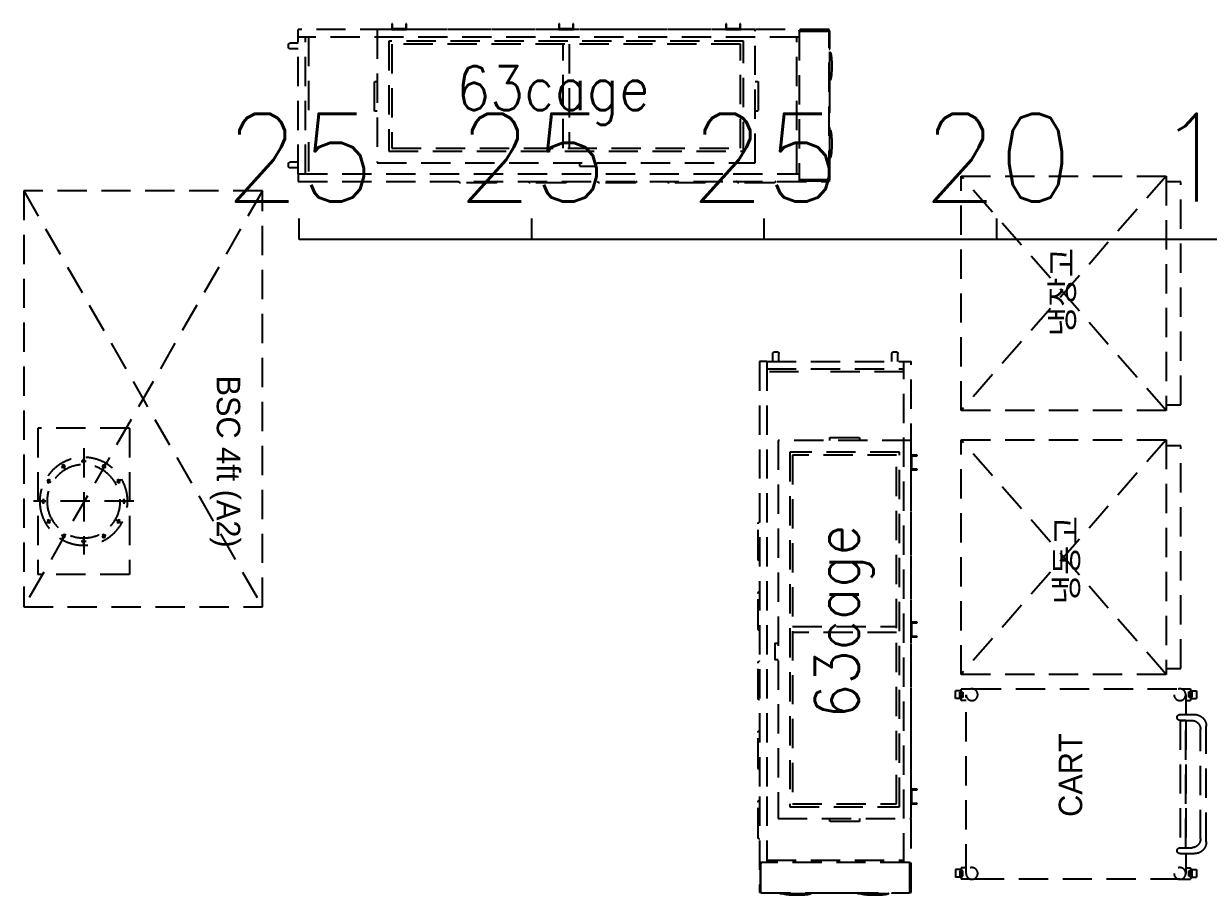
# Model space of a CAD drawing. Header units: millimetres. Extents: x 10903 to 284569, y 2319 to 62017.
# Drawn here: x 220305 to 224348, y 42243 to 45216 of the extents above; entities that cross this region are included whole.
import ezdxf
from ezdxf.enums import TextEntityAlignment as Align

# ---------------------------------------------------------------- set-up
doc = ezdxf.new("R2010")
doc.units = ezdxf.units.MM
doc.linetypes.add('DASHED', pattern=[0.75, 0.5, -0.25])
for name, color, linetype in [('5TXT', 7, 'Continuous'), ('ex', 1, 'Continuous'), ('빌트인', 8, 'Continuous'), ('장비', 8, 'Continuous')]:
    doc.layers.add(name, color=color, linetype=linetype)
doc.styles.add('건축_4층$0$Gtx', font='')
doc.styles.add('굴림', font='simple.shx', dxfattribs={"bigfont": 'whgtxt.shx'})
doc.styles.add('으뜸체', font='simplex.shx', dxfattribs={"bigfont": 'whgtxt.shx'})
doc.styles.get('건축_4층$0$Gtx').set_extended_font_data('Dotum')

# ---------------------------------------------------------------- blocks, each defined once
blk = doc.blocks.new('IVC-S70')
at = {"layer": '빌트인', "linetype": 'DASHED', "ltscale": 200}
for p, q in [((-605, 247.5), (-603, 247.5)), ((-605, 227.5), (-605, 247.5)), ((-603, 247.5), (-603, 229.5)), ((-557, 247.5), (-555, 247.5)), ((-557, 229.5), (-557, 247.5)), ((-555, 247.5), (-555, 227.5)), ((-35, 247.5), (-33, 247.5)), ((-35, 227.5), (-35, 247.5)), ((-33, 247.5), (-33, 229.5)), ((13, 247.5), (15, 247.5)), ((13, 229.5), (13, 247.5)), ((15, 247.5), (15, 227.5)), ((535, 247.5), (537, 247.5)), ((535, 227.5), (535, 247.5)), ((537, 247.5), (537, 229.5)), ((583, 229.5), (583, 247.5)), ((583, 247.5), (585, 247.5)), ((585, 247.5), (585, 227.5)), ((-909.1, 220.7), (-908.1, 220.7)), ((-909.1, 220.7), (-909.1, 161.1)), ((-908.1, 221.7), (-907.1, 221.7)), ((-908.1, -284.6), (-908.1, 221.7)), ((-907.1, 221.7), (-908.1, 221.7)), ((-907.1, 227.5), (905, 227.5)), ((-907.1, 225), (-907.1, 227.5)), ((-907.1, 225), (-907.1, 222.4)), ((-805.1, 225), (-907.1, 225)), ((-907.1, 222.7), (-806.1, 222.7)), ((-907.1, 222.7), (-907.1, 221.7)), ((-907.1, 222.4), (-907.1, 221.7)), ((-809.1, 222.4), (-905.1, 222.4)), ((-807.1, 225), (-807.1, 222.7)), ((-806.1, 222.7), (-806.1, 221.7)), ((-806.1, 222.4), (-805.1, 222.4)), ((-805.1, 221.7), (-806.1, 221.7)), ((-805.1, 221.7), (-805.1, 225)), ((-805.1, 221.7), (-805.1, -284.6)), ((-655, 227.5), (635, 227.5)), ((-655, -227.5), (-655, 227.5)), ((-555, 227.5), (-605, 227.5)), ((-603, 229.5), (-557, 229.5)), ((15, 227.5), (-35, 227.5)), ((-33, 229.5), (13, 229.5)), ((585, 227.5), (535, 227.5)), ((537, 229.5), (583, 229.5)), ((635, 227.5), (635, -227.5)), ((905, 202.1), (905, 227.5)), ((-805.1, 202.1), (905, 202.1)), ((-797.1, -265.2), (-797.1, 202.1)), ((-615, -187.5), (-615, 187.5)), ((-615, 187.5), (595, 187.5)), ((-605, -177.5), (-605, 177.5)), ((-605, 177.5), (585, 177.5)), ((-20, 177.5), (-20, -177.5)), ((0, -177.5), (0, 177.5)), ((585, 177.5), (585, -177.5)), ((595, 187.5), (595, -187.5)), ((869.6, 202.1), (869.6, -55.5)), ((879.6, -265.2), (879.6, 202.1)), ((905, -265.2), (905, 202.1)), ((905, 181.5), (932.6, 181.5)), ((937.6, 166.5), (937.6, 176.5)), ((-910.1, 43.6), (-910.1, 161.1)), ((-908.1, 161.1), (-910.1, 161.1)), ((-910.1, 53.7), (-910.1, 151)), ((-910.1, 151), (-910.1, 151)), ((905, 161.5), (932.6, 161.5)), ((-910.1, 53.7), (-910.1, 53.7)), ((-910.1, 43.6), (-908.1, 43.6)), ((-909.1, 43.6), (-909.1, -132.2)), ((-665, 50.8), (-665, -50.8)), ((-655, 50.8), (-665, 50.8)), ((645, 50.8), (635, 50.8)), ((645, -50.8), (645, 50.8)), ((-665, -50.8), (-655, -50.8)), ((635, -50.8), (645, -50.8)), ((-910.1, -221.5), (-910.1, -104)), ((-908.1, -104), (-910.1, -104)), ((-910.1, -211.4), (-910.1, -114.1)), ((-910.1, -114.1), (-910.1, -114.1)), ((869.6, -157.1), (869.6, -265.2)), ((595, -187.5), (-615, -187.5)), ((585, -177.5), (-605, -177.5)), ((-910.1, -211.4), (-910.1, -211.4)), ((-910.1, -221.5), (-908.1, -221.5)), ((-909.1, -221.5), (-909.1, -285.6)), ((635, -227.5), (-655, -227.5)), ((-112.8, -227.5), (-112.8, -238.5)), ((-56.4, -238.5), (-112.8, -238.5)), ((-56.4, -238.5), (-56.4, -227.5)), ((905, -224.8), (932.6, -224.8)), ((937.6, -239.8), (937.6, -229.8)), ((-579.9, -265.2), (-805.1, -265.2)), ((905, -265.2), (-579.9, -265.2)), ((905, -244.8), (932.6, -244.8)), ((905, -265.2), (905, -290.6)), ((-909.1, -285.6), (-908.1, -285.6)), ((-908.1, -284.6), (-907.1, -284.6)), ((-908.1, -284.6), (-908.1, -285.6)), ((-908.1, -286.6), (-908.1, -285.6)), ((-908.1, -285.6), (-907.1, -285.6)), ((-908.1, -286.6), (-907.1, -286.6)), ((-907.1, -285.6), (-907.1, -284.6)), ((-907.1, -285.6), (-907.1, -285.6)), ((-907.1, -285.6), (-907.1, -288.1)), ((-905.1, -285.6), (-907.1, -285.6)), ((-907.1, -288.1), (-907.1, -290.6)), ((-805.1, -288.1), (-907.1, -288.1)), ((-579.9, -290.6), (-907.1, -290.6)), ((-905.1, -285.6), (-809.1, -285.6)), ((-806.1, -285.6), (-809.1, -285.6)), ((-807.1, -285.6), (-807.1, -288.1)), ((-806.1, -285.6), (-806.1, -284.6)), ((-805.1, -284.6), (-806.1, -284.6)), ((-806.1, -285.6), (-806.1, -284.6)), ((-806.1, -285.6), (-805.1, -285.6)), ((-805.1, -284.6), (-805.1, -288.1)), ((-718.2, -295.6), (-598.7, -295.6)), ((-718.2, -295.7), (-598.7, -295.7)), ((-718.1, -295.6), (-599.9, -295.6)), ((-718.1, -295.7), (-599.9, -295.7)), ((905, -290.6), (-579.9, -290.6)), ((-480.8, -295.6), (-361.3, -295.6)), ((-480.8, -295.7), (-361.3, -295.7)), ((-243.6, -295.6), (-124.1, -295.6)), ((-243.6, -295.7), (-124.1, -295.7)), ((-6.4, -295.6), (113.1, -295.6)), ((-6.4, -295.7), (113.1, -295.7)), ((230.9, -295.6), (350.4, -295.6)), ((230.9, -295.7), (350.4, -295.7))]:
    blk.add_line(p, q, dxfattribs=at)
for centre, radius, start, end in [((-905.1, 220.4), 2, 147.4808, 154.9288), ((932.6, 176.5), 5, 0, 90), ((932.6, 166.5), 5, 270, 0), ((932.6, -229.8), 5, 0, 90), ((932.6, -239.8), 5, 270, 0), ((-905.1, -283.6), 2, 207.8925, 209.1843), ((-905.1, -283.6), 2, 222.132, 270), ((-718.2, -288.2), 7.5, 199.1756, 270), ((-718.1, -288.2), 7.5, 199.1756, 270), ((-718.2, -288.2), 7.4, 199.445, 270), ((-718.1, -288.2), 7.4, 199.445, 270), ((-598.7, -288.2), 7.5, 270, 340.8244), ((-598.7, -288.2), 7.4, 270, 340.555), ((-480.8, -288.2), 7.5, 199.1756, 270), ((-480.8, -288.2), 7.4, 199.445, 270), ((-361.3, -288.2), 7.5, 270, 340.8244), ((-361.3, -288.2), 7.4, 270, 340.555), ((-243.6, -288.2), 7.5, 199.1756, 270), ((-243.6, -288.2), 7.4, 199.445, 270), ((-124.1, -288.2), 7.5, 270, 340.8244), ((-124.1, -288.2), 7.4, 270, 340.555), ((-6.4, -288.2), 7.5, 199.1756, 270), ((-6.4, -288.2), 7.4, 199.445, 270), ((113.1, -288.2), 7.5, 270, 340.8244), ((113.1, -288.2), 7.4, 270, 340.555), ((230.9, -288.2), 7.5, 199.1756, 270), ((230.9, -288.2), 7.4, 199.445, 270), ((350.4, -288.2), 7.5, 270, 340.8244), ((350.4, -288.2), 7.4, 270, 340.555)]:
    blk.add_arc(centre, radius, start, end, dxfattribs=at)
for points, knots in [([(-906.1, 220.7), (-906.3, 220.7), (-906.6, 220.8), (-907.1, 221), (-907.3, 221.1), (-907.7, 221.2), (-907.8, 221.3), (-908, 221.5), (-908.1, 221.6), (-908.1, 221.7)], [0, 0, 0, 0, 0.25, 0.25, 0.5, 0.5, 0.75, 0.75, 1, 1, 1, 1]), ([(-907.1, 222.7), (-907, 222.7), (-906.9, 222.6), (-906.7, 222.4), (-906.7, 222.3), (-906.5, 221.9), (-906.4, 221.7), (-906.2, 221.2), (-906.2, 220.9), (-906.1, 220.7)], [0, 0, 0, 0, 0.25, 0.25, 0.5, 0.5, 0.75, 0.75, 1, 1, 1, 1]), ([(-907.1, 221.7), (-907, 221.7), (-906.9, 221.6), (-906.7, 221.5), (-906.7, 221.5), (-906.5, 221.3), (-906.4, 221.2), (-906.2, 220.9), (-906.2, 220.8), (-906.1, 220.7)], [0, 0, 0, 0, 0.25, 0.25, 0.5, 0.5, 0.75, 0.75, 1, 1, 1, 1]), ([(-807.1, 220.7), (-807, 220.9), (-806.9, 221.2), (-806.7, 221.7), (-806.7, 221.9), (-806.5, 222.3), (-806.4, 222.4), (-806.2, 222.6), (-806.2, 222.7), (-806.1, 222.7)], [0, 0, 0, 0, 0.25, 0.25, 0.5, 0.5, 0.75, 0.75, 1, 1, 1, 1]), ([(-807.1, 220.7), (-807, 220.8), (-806.9, 220.9), (-806.7, 221.2), (-806.7, 221.3), (-806.5, 221.5), (-806.4, 221.5), (-806.2, 221.6), (-806.2, 221.7), (-806.1, 221.7)], [0, 0, 0, 0, 0.25, 0.25, 0.5, 0.5, 0.75, 0.75, 1, 1, 1, 1]), ([(-806.1, 221.7), (-806.1, 221.6), (-806.1, 221.5), (-806.2, 221.3), (-806.3, 221.2), (-806.5, 221.1), (-806.6, 221), (-806.8, 220.8), (-806.9, 220.7), (-807.1, 220.7)], [0, 0, 0, 0, 0.25, 0.25, 0.5, 0.5, 0.75, 0.75, 1, 1, 1, 1]), ([(-805.1, 221.7), (-805.1, 221.6), (-805.1, 221.5), (-805.3, 221.3), (-805.5, 221.2), (-805.9, 221.1), (-806.1, 221), (-806.6, 220.8), (-806.8, 220.7), (-807.1, 220.7)], [0, 0, 0, 0, 0.25, 0.25, 0.5, 0.5, 0.75, 0.75, 1, 1, 1, 1]), ([(-910.1, 151), (-910.9, 150.1), (-912.4, 148.3), (-913.5, 144.2), (-914.5, 139.4), (-915.3, 132.8), (-916, 124.5), (-916.5, 113.8), (-916.6, 106.8), (-916.6, 102.3)], [0, 0, 0, 0, 0.06656, 0.148336, 0.245879, 0.367331, 0.543547, 0.754398, 1, 1, 1, 1]), ([(-916.6, 102.3), (-916.5, 96.7), (-916.4, 88.2), (-915.7, 75.5), (-914.7, 66.6), (-913.6, 60.6), (-912.5, 57.2), (-911.4, 54.9), (-910.5, 54.1), (-910.1, 53.7)], [0, 0, 0, 0, 0.306371, 0.556522, 0.750806, 0.848907, 0.923816, 0.967508, 1, 1, 1, 1]), ([(-910.1, -114.1), (-910.9, -115), (-912.4, -116.8), (-913.5, -120.9), (-914.5, -125.7), (-915.3, -132.2), (-916, -140.6), (-916.5, -151.3), (-916.6, -158.3), (-916.6, -162.7)], [0, 0, 0, 0, 0.06656, 0.148336, 0.245879, 0.367331, 0.543547, 0.754398, 1, 1, 1, 1]), ([(-916.6, -162.7), (-916.5, -168.3), (-916.4, -176.9), (-915.7, -189.5), (-914.7, -198.4), (-913.6, -204.4), (-912.5, -207.8), (-911.4, -210.2), (-910.5, -211), (-910.1, -211.4)], [0, 0, 0, 0, 0.306371, 0.556522, 0.750806, 0.848907, 0.923816, 0.967508, 1, 1, 1, 1]), ([(-908.1, -284.6), (-908.1, -284.5), (-908, -284.4), (-907.8, -284.2), (-907.7, -284.1), (-907.3, -284), (-907.1, -283.9), (-906.6, -283.7), (-906.3, -283.6), (-906.1, -283.6)], [0, 0, 0, 0, 0.25, 0.25, 0.5, 0.5, 0.75, 0.75, 1, 1, 1, 1]), ([(-907.1, -284.6), (-907.2, -284.6), (-907.3, -284.7), (-907.6, -284.9), (-907.7, -285), (-907.9, -285.1), (-908, -285.2), (-908.1, -285.4), (-908.1, -285.5), (-908.1, -285.6)], [0, 0, 0, 0, 0.25, 0.25, 0.5, 0.5, 0.75, 0.75, 1, 1, 1, 1]), ([(-908.1, -285.6), (-908, -285.6), (-907.9, -285.5), (-907.7, -285.4), (-907.7, -285.4), (-907.5, -285.2), (-907.4, -285.1), (-907.2, -284.8), (-907.2, -284.7), (-907.1, -284.6)], [0, 0, 0, 0, 0.25, 0.25, 0.5, 0.5, 0.75, 0.75, 1, 1, 1, 1]), ([(-906.1, -283.6), (-906.2, -283.7), (-906.2, -283.8), (-906.4, -284.1), (-906.5, -284.2), (-906.7, -284.4), (-906.7, -284.4), (-906.9, -284.5), (-907, -284.6), (-907.1, -284.6)], [0, 0, 0, 0, 0.25, 0.25, 0.5, 0.5, 0.75, 0.75, 1, 1, 1, 1]), ([(-906.1, -283.6), (-906.2, -283.8), (-906.2, -284.1), (-906.4, -284.6), (-906.5, -284.8), (-906.7, -285.2), (-906.7, -285.3), (-906.9, -285.5), (-907, -285.6), (-907.1, -285.6)], [0, 0, 0, 0, 0.25, 0.25, 0.5, 0.5, 0.75, 0.75, 1, 1, 1, 1]), ([(-907.1, -284.6), (-907.1, -284.5), (-907.1, -284.4), (-907, -284.2), (-906.9, -284.1), (-906.7, -284), (-906.6, -283.9), (-906.3, -283.7), (-906.2, -283.6), (-906.1, -283.6)], [0, 0, 0, 0, 0.25, 0.25, 0.5, 0.5, 0.75, 0.75, 1, 1, 1, 1]), ([(-806.1, -284.6), (-806.2, -284.6), (-806.2, -284.5), (-806.4, -284.4), (-806.5, -284.4), (-806.7, -284.2), (-806.7, -284.1), (-806.9, -283.8), (-807, -283.7), (-807.1, -283.6)], [0, 0, 0, 0, 0.25, 0.25, 0.5, 0.5, 0.75, 0.75, 1, 1, 1, 1]), ([(-806.1, -285.6), (-806.2, -285.6), (-806.2, -285.5), (-806.4, -285.3), (-806.5, -285.2), (-806.7, -284.8), (-806.7, -284.6), (-806.9, -284.1), (-807, -283.8), (-807.1, -283.6)], [0, 0, 0, 0, 0.25, 0.25, 0.5, 0.5, 0.75, 0.75, 1, 1, 1, 1]), ([(-807.1, -283.6), (-806.9, -283.6), (-806.8, -283.7), (-806.6, -283.9), (-806.5, -284), (-806.3, -284.1), (-806.2, -284.2), (-806.1, -284.4), (-806.1, -284.5), (-806.1, -284.6)], [0, 0, 0, 0, 0.25, 0.25, 0.5, 0.5, 0.75, 0.75, 1, 1, 1, 1]), ([(-807.1, -283.6), (-806.8, -283.6), (-806.6, -283.7), (-806.1, -283.9), (-805.9, -284), (-805.5, -284.1), (-805.3, -284.2), (-805.1, -284.4), (-805.1, -284.5), (-805.1, -284.6)], [0, 0, 0, 0, 0.25, 0.25, 0.5, 0.5, 0.75, 0.75, 1, 1, 1, 1])]:
    blk.add_open_spline(points, degree=3, knots=knots, dxfattribs=at)
blk = doc.blocks.new('BSC4FT-P')
at = {"layer": '빌트인', "linetype": 'DASHED', "ltscale": 200}
for p, q in [((710, 815), (-710, 0)), ((710, 0), (-710, 815)), ((-349.6, 375.5, 2807), (-349.6, 33.9, 2807)), ((-599.6, 361, 2807), (-599.6, 48.5, 2807)), ((-99.6, 361, 2807), (-599.6, 361, 2807)), ((-411.1, 328, 2807), (-425.5, 319.6, 2807)), ((-422.5, 331, 2807), (-414.1, 316.6, 2807)), ((-341.2, 342.2, 2807), (-357.9, 342.2, 2807)), ((-349.6, 350.5, 2807), (-349.6, 333.9, 2807)), ((-273.6, 319.6, 2807), (-288, 328, 2807)), ((-276.6, 331, 2807), (-285, 316.6, 2807)), ((-99.6, 361, 2807), (-99.6, 48.5, 2807)), ((-475.9, 277.6, 2807), (-461.4, 269.3, 2807)), ((-464.5, 280.7, 2807), (-472.8, 266.2, 2807)), ((-223.3, 277.6, 2807), (-237.7, 269.3, 2807)), ((-226.3, 266.2, 2807), (-234.7, 280.7, 2807)), ((-168.3, 204.7, 2807), (-530.8, 204.7, 2807)), ((-495.4, 204.7, 2807), (-478.7, 204.7, 2807)), ((-487.1, 213, 2807), (-487.1, 196.4, 2807)), ((-203.7, 204.7, 2807), (-220.4, 204.7, 2807)), ((-212.1, 196.4, 2807), (-212.1, 213, 2807)), ((-475.9, 131.8, 2807), (-461.4, 140.1, 2807)), ((-472.8, 143.2, 2807), (-464.5, 128.7, 2807)), ((-223.3, 131.8, 2807), (-237.7, 140.1, 2807)), ((-234.7, 128.7, 2807), (-226.3, 143.2, 2807)), ((-425.5, 89.8, 2807), (-411.1, 81.5, 2807)), ((-422.5, 78.4, 2807), (-414.1, 92.9, 2807)), ((-288, 81.5, 2807), (-273.6, 89.8, 2807)), ((-276.6, 78.4, 2807), (-285, 92.9, 2807)), ((-99.6, 48.5, 2807), (-599.6, 48.5, 2807)), ((-357.9, 67.2, 2807), (-341.2, 67.2, 2807)), ((-349.6, 58.9, 2807), (-349.6, 75.5, 2807))]:
    blk.add_line(p, q, dxfattribs=at)
blk.add_lwpolyline([(-710, 0), (-710, 815), (710, 815), (710, 0)], close=True, dxfattribs=at)
for centre, radius in [((-349.6, 204.7, 2807), 150), ((-349.6, 204.7, 2807), 125), ((-418.3, 323.8, 2807), 4.17), ((-349.6, 342.2, 2807), 4.17), ((-280.8, 323.8, 2807), 4.17), ((-468.6, 273.5, 2807), 4.17), ((-230.5, 273.5, 2807), 4.17), ((-487.1, 204.7, 2807), 4.17), ((-212.1, 204.7, 2807), 4.17), ((-468.6, 136, 2807), 4.17), ((-230.5, 136, 2807), 4.17), ((-418.3, 85.6, 2807), 4.17), ((-280.8, 85.6, 2807), 4.17), ((-349.6, 67.2, 2807), 4.17)]:
    blk.add_circle(centre, radius, dxfattribs=at)
blk = doc.blocks.new('cart')
at = {"layer": '빌트인', "linetype": 'DASHED', "ltscale": 200}
for p, q in [((-747.3, 315.5), (-766.8, 315.5)), ((-766.8, 289.5), (-766.8, 315.5)), ((-747.3, 289.5), (-766.8, 289.5)), ((-751.6, 293.1), (-751.6, 311.4)), ((-751.6, 311.4), (-745.1, 311.4)), ((-745.1, 293.1), (-751.6, 293.1)), ((-715.1, 322), (-747.3, 322)), ((-747.3, 311.4), (-747.3, 322)), ((-747.3, 283), (-747.3, 293.1)), ((-730.5, 302.5), (-730.5, -307.5)), ((-0.5, 322.5), (-710.5, 322.5)), ((4.1, 322), (36.2, 322)), ((19.5, 234.8), (19.5, 302.5)), ((40.5, 311.4), (34, 311.4)), ((34, 293.1), (40.5, 293.1)), ((36.2, 311.4), (36.2, 322)), ((36.2, 315.5), (55.7, 315.5)), ((36.2, 283), (36.2, 293.1)), ((36.2, 289.5), (55.7, 289.5)), ((40.5, 293.1), (40.5, 311.4)), ((55.7, 289.5), (55.7, 315.5)), ((-730.5, 283), (-747.3, 283)), ((19.5, 283), (36.2, 283)), ((0, 234.8), (49.8, 234.8)), ((0, 214.8), (39.8, 214.8)), ((19.5, -219.8), (19.5, 214.8)), ((69.8, 184.8), (69.8, -189.8)), ((89.8, 194.8), (89.8, -199.8)), ((0, -219.8), (39.8, -219.8)), ((0, -239.8), (49.8, -239.8)), ((19.5, -307.5), (19.5, -239.8)), ((-747.3, -294.4), (-766.8, -294.4)), ((-766.8, -294.4), (-766.8, -320.4)), ((-747.3, -320.4), (-766.8, -320.4)), ((-745.1, -298.1), (-751.6, -298.1)), ((-751.6, -298.1), (-751.6, -316.4)), ((-751.6, -316.4), (-745.1, -316.4)), ((-730.5, -287.9), (-747.3, -287.9)), ((-747.3, -287.9), (-747.3, -298.1)), ((-747.3, -316.4), (-747.3, -326.9)), ((19.5, -288), (36.2, -288)), ((40.5, -298.6), (34, -298.6)), ((34, -316.9), (40.5, -316.9)), ((36.2, -298.6), (36.2, -288)), ((36.2, -294.5), (55.7, -294.5)), ((36.2, -327), (36.2, -316.9)), ((36.2, -320.5), (55.7, -320.5)), ((40.5, -316.9), (40.5, -298.6)), ((55.7, -320.5), (55.7, -294.5)), ((-715.1, -326.9), (-747.3, -326.9)), ((-710.5, -327.5), (-0.5, -327.5)), ((3.7, -327), (36.2, -327))]:
    blk.add_line(p, q, dxfattribs=at)
for points in [[(-741.3, 311.4), (-741.3, 293.1), (-745.1, 293.1), (-745.1, 311.4)], [(30.3, 311.4), (30.3, 293.1), (34, 293.1), (34, 311.4)], [(0, 214.8), (19.5, 214.8), (19.5, -219.8), (0, -219.8)], [(-741.3, -316.4), (-741.3, -298.1), (-745.1, -298.1), (-745.1, -316.4)], [(30.3, -298.6), (30.3, -316.9), (34, -316.9), (34, -298.6)]]:
    blk.add_lwpolyline(points, close=True, dxfattribs=at)
for centre in [(-710.5, 302.5), (-0.5, 302.5), (-710.5, -307.5), (-0.5, -307.5)]:
    blk.add_circle(centre, 20, dxfattribs=at)
for centre, radius, start, end in [((0, 224.8), 10, 90, 270), ((39.8, 184.8), 30, 0, 90), ((49.8, 194.8), 40, 0, 90), ((39.8, -189.8), 30, 270, 0), ((49.8, -199.8), 40, 270, 0), ((0, -229.8), 10, 90, 270)]:
    blk.add_arc(centre, radius, start, end, dxfattribs=at)

msp = doc.modelspace()

# ---------------------------------------------------------------- linework, layer by layer
at = {"layer": 'ex', "ltscale": 3000}
for p, q in [((221244.6, 44480.2), (221244.6, 44552.2)), ((222038.7, 44480.2), (222038.7, 44552.2)), ((222832.8, 44480.2), (222832.8, 44552.2)), ((223626.9, 44480.2), (223626.9, 44552.2)), ((224860.5, 44480.2), (221244.6, 44480.2))]:
    msp.add_line(p, q, dxfattribs=at)
at = {"layer": '빌트인', "linetype": 'DASHED', "ltscale": 200}
for p, q in [((224204.5, 44696.4), (223504.5, 43896.4)), ((224204.5, 43896.4), (223504.5, 44696.4)), ((224204.5, 44696.4), (223504.5, 43896.4)), ((224204.5, 43896.4), (223504.5, 44696.4)), ((224204.5, 43796.4), (223504.5, 42996.4)), ((224204.5, 42996.4), (223504.5, 43796.4)), ((224204.5, 43796.4), (223504.5, 42996.4)), ((224204.5, 42996.4), (223504.5, 43796.4))]:
    msp.add_line(p, q, dxfattribs=at)
at = {"layer": '빌트인', "linetype": 'DASHED', "ltscale": 200, "elevation": 0}
for points in [[(224204.5, 43896.4), (223504.5, 43896.4), (223504.5, 44696.4), (224204.5, 44696.4)], [(224204.5, 42996.4), (223504.5, 42996.4), (223504.5, 43796.4), (224204.5, 43796.4)]]:
    msp.add_lwpolyline(points, close=True, dxfattribs=at)
for points in [[(224204.5, 43916.4), (224254.5, 43916.4), (224254.5, 44676.4), (224204.5, 44676.4)], [(224204.5, 43916.4), (224254.5, 43916.4), (224254.5, 44676.4), (224204.5, 44676.4)], [(224204.5, 43016.4), (224254.5, 43016.4), (224254.5, 43776.4), (224204.5, 43776.4)], [(224204.5, 43016.4), (224254.5, 43016.4), (224254.5, 43776.4), (224204.5, 43776.4)]]:
    msp.add_lwpolyline(points, dxfattribs=at)

# ---------------------------------------------------------------- block references
at = {"layer": '빌트인', "xscale": -1}
msp.add_blockref('IVC-S70', (222146.5, 44968.9), dxfattribs=at)
at = {"layer": '빌트인', "ltscale": 2, "xscale": -1, "rotation": 270}
msp.add_blockref('BSC4FT-P', (220304.6, 43936.4), dxfattribs=at)
at = {"layer": '빌트인', "xscale": -1, "rotation": 270}
msp.add_blockref('IVC-S70', (223107, 43159.1), dxfattribs=at)
at = {"layer": '빌트인', "linetype": 'DASHED', "ltscale": 200, "xscale": -1, "rotation": 180}
msp.add_blockref('cart', (224251.8, 42619.5), dxfattribs=at)

# ---------------------------------------------------------------- texts
at = {"layer": '5TXT', "color": 7, "style": '굴림'}
for s, p in [('25', (221247.5, 44759.4)), ('25', (222041.6, 44759.4)), ('25', (222835.7, 44759.4)), ('20', (223629.8, 44759.4)), ('15', (224423.9, 44759.4))]:
    msp.add_text(s, height=300, rotation=360, dxfattribs=at).set_placement(p, align=Align.MIDDLE_CENTER)
at = {"layer": '빌트인', "ltscale": 2, "style": '건축_4층$0$Gtx', "text_generation_flag": 6}
for s, p in [('냉장고', (223889.5, 44150)), ('냉동고', (223903.4, 43235.1)), ('CART', (223917.8, 42510.2))]:
    msp.add_text(s, height=80, rotation=269.9995, dxfattribs=at).set_placement(p)
at = {"layer": '빌트인', "linetype": 'DASHED', "ltscale": 200, "style": '건축_4층$0$Gtx', "text_generation_flag": 6}
msp.add_text('BSC 4ft (A2)', height=80, rotation=89.9995, dxfattribs=at).set_placement((220963.6, 44016))
at = {"layer": '장비', "style": '으뜸체', "width": 0.9}
msp.add_text('63cage', height=150, dxfattribs=at).set_placement((221781.3, 44921.6, -2807))
msp.add_text('63cage', height=150, rotation=90, dxfattribs=at).set_placement((223155.1, 42847, -2807))

doc.saveas('drawing.dxf')
